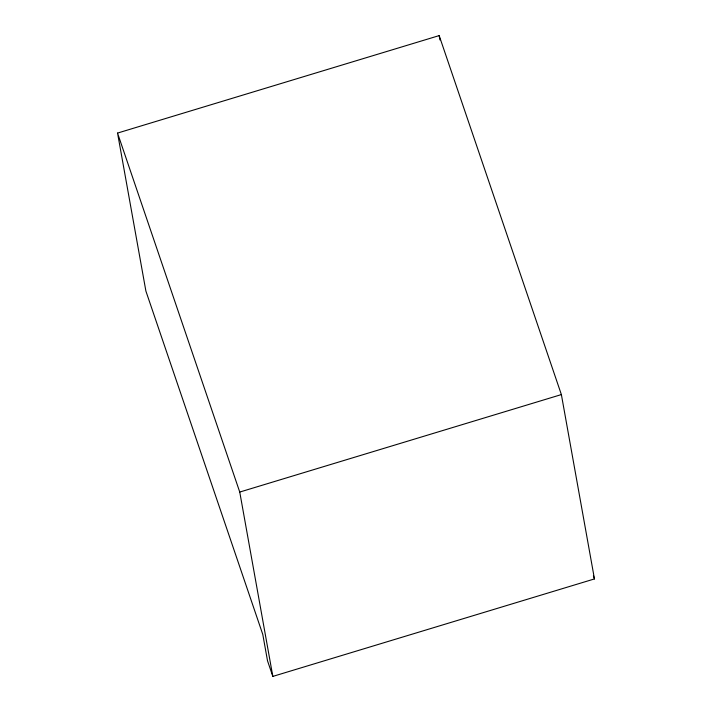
<?xml version="1.0" encoding="UTF-8"?>
<svg xmlns="http://www.w3.org/2000/svg" width="712" height="712" viewBox="0 0 712 712"><rect width="100%" height="100%" fill="white"/><g stroke="black" fill="none" stroke-linecap="round" stroke-linejoin="round"><path stroke-width="1.07" d="M117.542 133.073L439.171 35.6L561.376 394.582L594.458 578.927L272.829 676.4L267.516 660.789L262.79 634.454L145.898 291.083L117.542 133.073L239.748 492.054L272.829 676.4M239.748 492.054L561.376 394.582M593.399 575.803L594.458 578.927M439.171 35.6L439.954 39.961"/></g></svg>
